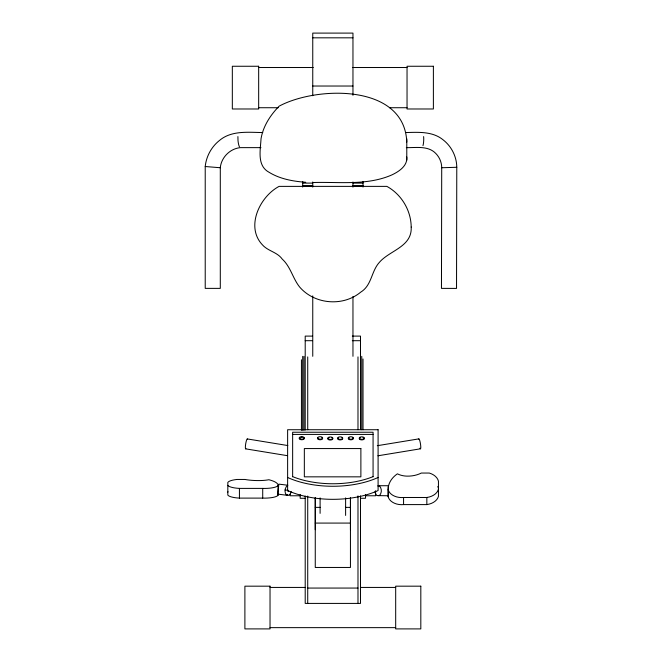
<?xml version="1.0" encoding="UTF-8"?>
<svg xmlns="http://www.w3.org/2000/svg" width="662" height="662" viewBox="0 0 662 662"><rect width="100%" height="100%" fill="white"/><g stroke="black" fill="none" stroke-linecap="round" stroke-linejoin="round"><path stroke-width="0.99" d="M315.261 529.699L315.261 497.452M320.102 513.373L320.102 497.882M345.614 515.433L345.614 497.882M350.446 529.699L350.446 497.452M406.782 142.065C404.49 83.371 316.254 86.134 279.149 106.16C270.369 115.13 263.112 126.227 261.027 138.797C260.431 150.084 256.782 165.699 269.029 172.261C280.009 179.038 293.067 181.33 305.753 182.29M313.217 182.522C339.283 181.744 367.129 185.782 391.821 174.934C398.88 171.607 407.676 165.914 406.791 156.977M406.311 147.634C416.1 147.825 428.248 145.458 435.844 153.526C439.56 157.275 441.703 162.471 441.711 167.743L441.463 288.375L456.532 288.409L456.78 167.279C456.714 156.646 451.484 146.302 443.077 139.814C432.625 131.233 418.384 132.21 405.765 132.565M237.906 136.587L237.997 140.394A7.34 1.688 85.1 0 0 238.965 145.632L239.437 146.774M388.18 489.698L388.213 488.233A30.543 21.598 0 0 1 397.39 473.827A17.353 12.272 0 0 0 406.898 476.135A23.244 16.442 0 0 0 421.33 473.049L429.299 473.049A15.226 10.766 0 0 1 438.443 481.166L438.443 496.384A14.655 10.36 0 0 1 426.841 504.593L403.563 504.593A13.745 9.715 0 0 1 388.18 496.806L388.18 489.698A13.745 9.715 0 0 0 403.563 497.485L426.841 497.485A14.655 10.36 0 0 0 438.443 489.276M277.717 493.43L278.868 484.129L287.846 485.238M287.689 494.671L287.606 495.342L277.635 494.1M288.069 491.643L288.227 490.352L285.065 489.954M260.944 147.634L240.397 147.634C230.07 148.586 221.24 157.407 220.297 167.743L220.297 288.375L205.22 288.375L205.22 166.518C206.246 156.455 211.377 146.923 219.304 140.609C231.344 130.282 248.159 132.359 262.781 132.565M422.985 145.632L423.324 144.117A7.348 1.688 -88 0 0 423.73 138.432L423.63 136.587M377.315 445.7L418.856 438.881M377.911 455.787L420.461 448.803M441.711 167.743L456.78 167.279M312.754 37.825L352.962 37.825M258.668 67.516L313.283 67.516M352.432 67.516L407.039 67.516M312.754 86.027L352.962 86.027M258.668 107.724L278.247 107.724M389.529 107.724L407.039 107.724M302.7 183.101L312.754 183.101M352.962 183.101L363.016 183.101M302.7 185.641L312.754 185.641M352.962 185.641L363.016 185.641M312.381 336.106L305.207 336.106L305.207 430.027M352.308 336.106L360.5 336.106L360.5 429.655M305.207 340.698L312.381 340.698M352.308 340.698L360.5 340.698M292.645 434.413L373.07 434.413M378.159 486.388L378.159 485.718L388.213 485.718L388.213 495.772L376.86 495.598A7.199 7.199 0 0 1 375.031 491.626M227.827 485.395A14.655 3.79 0 0 0 239.429 488.399L262.715 488.399A13.745 3.558 0 0 0 278.09 485.552L278.09 495.259A13.745 3.558 0 0 1 262.715 498.105L239.429 498.105A14.655 3.79 0 0 1 227.827 495.102L227.827 482.424A15.226 3.939 0 0 1 236.971 479.453L244.94 479.453A23.244 6.016 0 0 0 259.372 480.579A17.353 4.493 0 0 0 268.88 479.735A30.543 7.903 0 0 1 278.09 485.552M300.184 495.772L290.13 495.772L290.13 494.299M365.532 495.772L375.577 495.772L375.577 490.741M305.207 498.279L300.184 498.279L300.184 494.514M360.5 498.279L365.532 498.279L365.532 494.514M315.261 507.373L320.292 507.373M345.423 507.373L350.446 507.373M315.261 523.079L350.446 523.079M270.03 587.434L305.05 587.434M360.666 587.434L395.686 587.434M307.722 588.063L357.985 588.063M270.03 627.642L395.686 627.642M205.22 166.518L220.297 167.743M378.159 485.718L379.458 485.891A7.199 7.199 0 0 1 379.458 495.598L378.159 495.598M247.29 438.939L287.821 445.551M245.693 448.861L287.234 455.646M426.841 497.485L426.841 504.593M406.791 138.797L406.782 160.237M403.563 497.485L403.563 504.593M373.07 476.764L373.07 432.236L292.645 432.236L292.645 476.764M363.016 181.454L363.016 187.081M363.016 358.994L363.016 429.762M361.758 356.363L361.758 429.762M360.5 495.863L360.5 603.413L305.207 603.413L305.207 496.045M357.985 356.901L357.985 429.712M357.985 495.863L357.985 603.413M352.962 95.311L352.962 33.1L312.754 33.1L312.754 95.742M352.962 181.967L352.962 187.123M352.962 296.477L352.962 356.313M350.446 498.304L350.446 567.458L315.261 567.458L315.261 498.304M312.754 181.967L312.754 187.123M312.754 295.873L312.754 356.313M307.722 356.901L307.722 429.712M307.722 496.045L307.722 603.413M303.957 356.363L303.957 430.3M302.7 181.454L302.7 187.081M302.7 356.363L302.7 430.3M301.442 359.78L301.442 430.3M262.715 488.399L262.715 498.105M239.429 488.399L239.429 498.105M277.891 494.183A30.543 7.903 0 0 1 278.09 495.259M227.827 492.131A15.226 3.939 0 0 1 228.092 491.808M291.222 491.618A7.199 7.199 0 0 1 288.922 495.333L286.34 495.011A7.199 7.199 0 0 1 287.531 485.37M388.18 496.806A30.543 21.598 0 0 1 388.213 495.342M437.805 486.529A15.226 10.766 0 0 1 438.443 488.275M245.925 448.712A5.023 0.803 -80.7 0 1 245.693 443.838A5.023 0.803 -80.7 0 1 247.472 439.129M418.674 439.063A5.023 0.803 80.7 0 1 420.56 444.425A5.023 0.803 80.7 0 1 419.948 448.174M363.049 437.541A2.516 1.258 0 0 1 363.719 439.436A2.516 1.258 0 0 1 359.863 439.436A2.516 1.258 0 0 1 360.533 437.541M342.602 438.335A2.516 1.258 0 0 1 339.523 439.874A2.516 1.258 0 0 1 338.398 437.772M341.948 437.772A2.516 1.258 0 0 1 342.353 438.029M321.873 437.615A2.516 1.258 0 0 1 322.022 439.311A2.516 1.258 0 0 1 318.654 439.527A2.516 1.258 0 0 1 317.917 437.872M332.729 438.443A2.516 1.258 0 0 1 329.974 440.015A2.516 1.258 0 0 1 328.129 438.136M328.526 437.88A2.516 1.258 0 0 1 329.047 437.681M331.563 437.681A2.516 1.258 0 0 1 332.084 437.88M304.181 438.161A2.516 1.258 0 0 1 301.102 439.7A2.516 1.258 0 0 1 299.977 437.599M301.102 437.268A2.516 1.258 0 0 1 302.402 437.268M303.527 437.599A2.516 1.258 0 0 1 303.932 437.855M353.243 438.236A2.516 1.258 0 0 1 350.165 439.775A2.516 1.258 0 0 1 349.04 437.673M352.598 437.673A2.516 1.258 0 0 1 352.995 437.93M373.07 476.648A63.966 31.983 0 0 1 292.645 476.648M378.093 477.476A66.961 33.481 0 0 1 287.622 477.476M411.193 227.041C412.244 246.827 389.777 250.31 379.475 262.251C371.134 271.255 371.945 285.363 360.674 292.174C343.007 306.87 314.549 304.454 299.613 286.985C292.753 278.412 290.651 266.745 282.235 259.09C277.204 251.99 267.87 251.179 262.301 244.708C245.321 226.669 259.86 196.54 279.099 186.378L386.873 186.378C401.453 194.355 411.052 210.417 411.193 227.041M258.668 66.258L232.329 66.258L232.329 108.982L258.668 108.982L258.668 66.258M433.387 66.258L407.039 66.258L407.039 108.982L433.387 108.982L433.387 66.258M378.093 429.729L287.622 429.729L287.622 490.534A66.961 33.481 0 0 0 378.093 490.534L378.093 429.729M360.881 448.563L304.338 448.563L304.338 476.839L360.881 476.839L360.881 448.563M270.03 586.176L244.89 586.176L244.89 628.9L270.03 628.9L270.03 586.176M420.817 586.176L395.686 586.176L395.686 628.9L420.817 628.9L420.817 586.176M360.533 439.171A2.516 1.258 0 0 0 364.307 438.087A2.516 1.258 0 0 0 360.533 436.994A2.516 1.258 0 0 0 360.533 439.171M338.398 439.005A2.516 1.258 0 0 0 342.602 438.443A2.516 1.258 0 0 0 339.523 436.903A2.516 1.258 0 0 0 338.398 439.005M318.836 439.047A2.516 1.258 0 0 0 322.609 437.954A2.516 1.258 0 0 0 318.836 436.87A2.516 1.258 0 0 0 318.836 439.047M329.047 439.311A2.516 1.258 0 0 0 332.82 438.219A2.516 1.258 0 0 0 329.047 437.135A2.516 1.258 0 0 0 329.047 439.311M300.498 439.03A2.516 1.258 0 0 0 304.263 437.938A2.516 1.258 0 0 0 300.498 436.854A2.516 1.258 0 0 0 300.498 439.03M349.561 439.105A2.516 1.258 0 0 0 353.334 438.021A2.516 1.258 0 0 0 349.561 436.928A2.516 1.258 0 0 0 349.561 439.105"/></g></svg>
